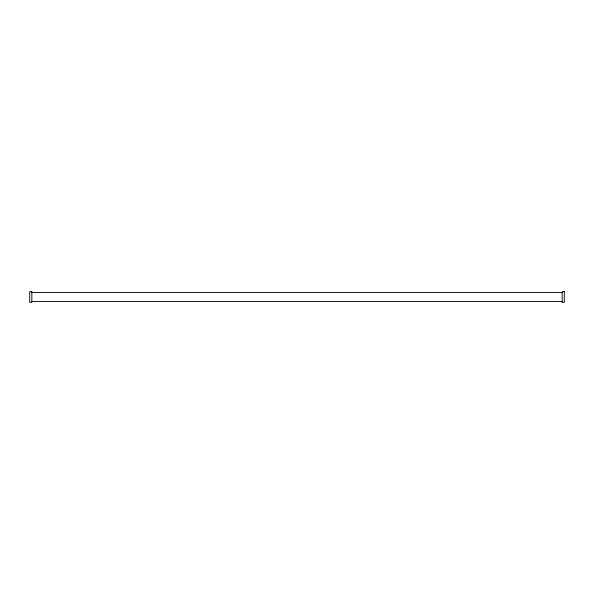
<?xml version="1.0" encoding="UTF-8"?>
<svg xmlns="http://www.w3.org/2000/svg" width="594" height="594" viewBox="0 0 594 594"><rect width="100%" height="100%" fill="white"/><g stroke="black" fill="none" stroke-linecap="round" stroke-linejoin="round"><path stroke-width="0.89" d="M31.838 292.493L562.162 292.493M31.838 301.507L562.162 301.507M31.838 291.654L29.7 291.654L29.7 302.346L31.838 302.346L31.838 291.654M564.3 291.654L562.162 291.654L562.162 302.346L564.3 302.346L564.3 291.654"/></g></svg>
